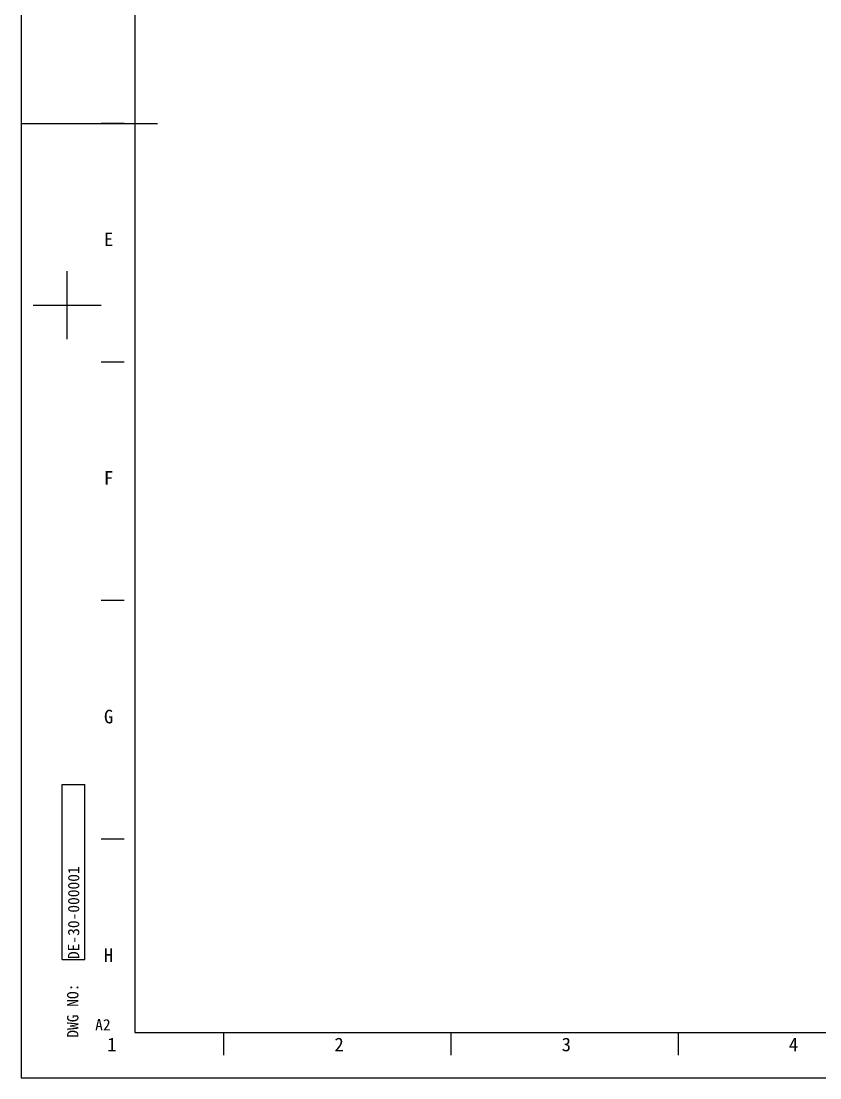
# Model space of a CAD drawing. Header units: millimetres. Extents: x 0 to 5940, y 0 to 4200.
# Drawn here: x 0 to 1758, y 0 to 2325 of the extents above; entities that cross this region are included whole.
import ezdxf

# ---------------------------------------------------------------- set-up
doc = ezdxf.new("R2010")
doc.units = ezdxf.units.MM
doc.header["$LTSCALE"] = 32.67
doc.layers.get('0').update_dxf_attribs({"linetype": 'CONTINUOUS'})
doc.layers.add('50_ALL_DETAILS', color=7, linetype='CONTINUOUS')
doc.styles.get("Standard").update_dxf_attribs({"font": 'simfang.ttf'})
doc.styles.add('TEXTSTYLE_2', font='simfang.ttf')
doc.styles.add('TEXTSTYLE_3', font='simfang.ttf')

msp = doc.modelspace()

# ---------------------------------------------------------------- linework, layer by layer
at = {"color": 7}
for p, q in [((0, 4200), (0, 0)), ((250, 4100), (250, 100)), ((0, 2100), (300, 2100)), ((101.37316, 1624.97813), (101.37316, 1774.97611)), ((26.37417, 1699.97712), (176.37215, 1699.97712)), ((226.37484, 1574.97881), (176.37551, 1574.97881)), ((226.37484, 1049.98587), (176.37551, 1049.98587)), ((90.40812, 260.77191), (90.40812, 645.77191)), ((90.40812, 645.77191), (140.40812, 645.77191)), ((140.40812, 260.77191), (140.40812, 645.77191)), ((226.37484, 524.99294), (176.37551, 524.99294)), ((90.40812, 260.77191), (140.40812, 260.77191)), ((250, 100), (5840, 100)), ((446.37263, 50.00067), (446.37263, 100)), ((946.37263, 50.00067), (946.37263, 100)), ((1446.37263, 50.00067), (1446.37263, 100)), ((0, 0), (5940, 0))]:
    msp.add_line(p, q, dxfattribs=at)
at = {"color": 2}
msp.add_line((226.37484, 2099.97174), (176.37551, 2099.97174), dxfattribs=at)

# ---------------------------------------------------------------- texts
at = {"color": 3, "char_height": 29.9996, "width": 22.0309535, "attachment_point": 1, "line_spacing_factor": 0.9, "style": 'TEXTSTYLE_2'}
for s, insert in [('E', (182.26365, 1859.93715)), ('F', (182.26365, 1334.93715)), ('G', (182.26365, 809.93715)), ('H', (182.26365, 284.93715)), ('1', (189.56231, 88.47019)), ('2', (689.56231, 88.47019)), ('3', (1189.56231, 88.47019)), ('4', (1689.56231, 88.47019))]:
    msp.add_mtext(s, dxfattribs=dict(at, insert=insert))
at = {"color": 3, "insert": (101.05856, 88.37003), "char_height": 25, "width": 128.515625, "attachment_point": 1, "rotation": 90, "line_spacing_factor": 0.9, "style": 'TEXTSTYLE_3'}
msp.add_mtext('DWG NO:', dxfattribs=at)
at = {"color": 3, "insert": (162.86661, 129.30862), "char_height": 24.999664, "width": 36.7182559, "attachment_point": 1, "line_spacing_factor": 0.9}
msp.add_mtext('A2', dxfattribs=at)
at = {"layer": '50_ALL_DETAILS', "color": 7, "insert": (102.90812, 261.39691), "char_height": 25, "width": 220.3125, "attachment_point": 1, "rotation": 90, "line_spacing_factor": 0.9}
msp.add_mtext('DE-30-000001', dxfattribs=at)

doc.saveas('drawing.dxf')
